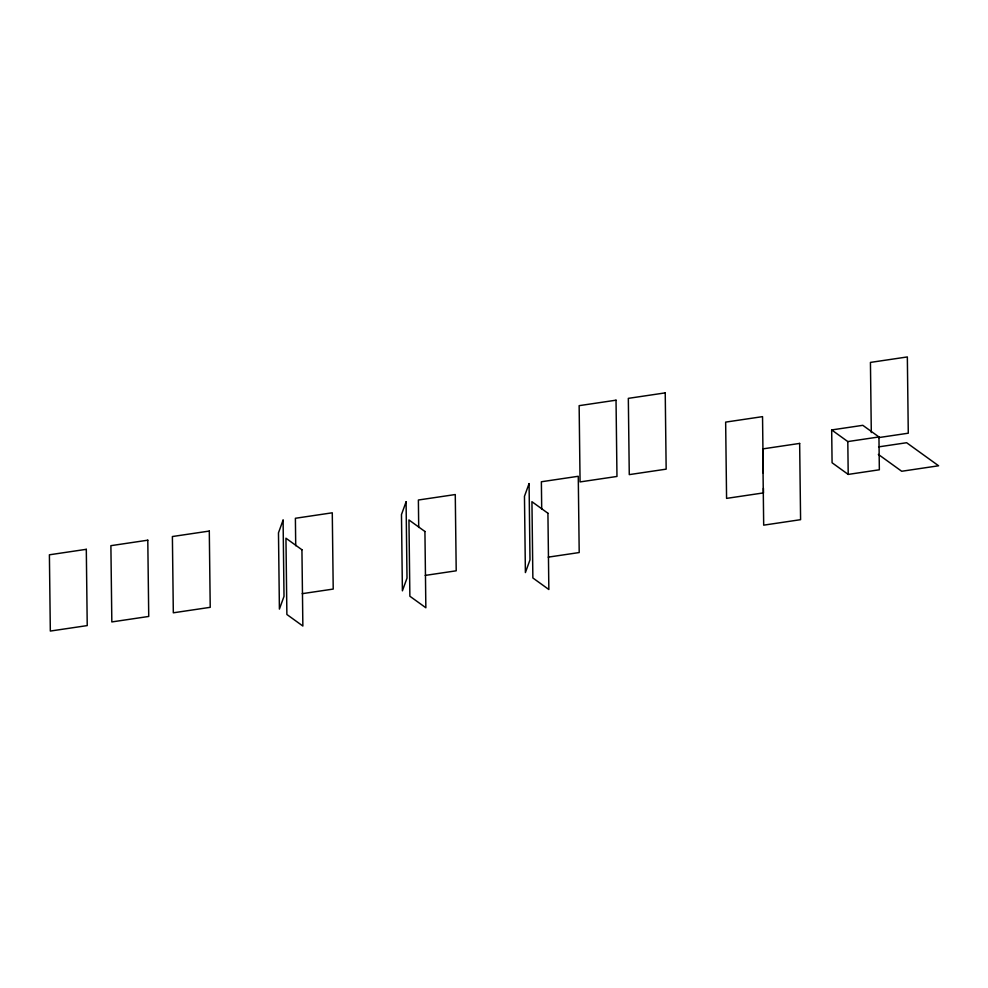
<?xml version="1.0" encoding="UTF-8"?>
<svg xmlns="http://www.w3.org/2000/svg" width="988" height="988" viewBox="0 0 988 988"><rect width="100%" height="100%" fill="white"/><g stroke="black" fill="none" stroke-linecap="round" stroke-linejoin="round"><path stroke-width="1.48" d="M831.674 429.941L862.808 425.322L878.95 436.955L879.345 469.782L848.21 474.413L832.081 462.767L831.674 429.941L847.803 441.574L878.95 436.955M878.752 437.585L908.281 433.201L907.342 356.94L870.44 362.411L871.305 432.583M878.591 446.885L906.626 442.723L938.6 465.78L901.698 471.264L878.344 454.406M302.217 593.665L333.215 589.07L332.277 512.797L295.387 518.28L295.721 545.734M425.211 575.411L456.209 570.805L455.27 494.543L418.381 500.014L418.714 527.481M548.204 557.146L579.203 552.551L578.264 476.278L541.375 481.761L541.708 509.215M847.803 441.574L848.21 474.413M763.23 473.067L762.538 416.64L725.649 422.111L726.575 498.384L763.477 492.901L763.415 488.331M283.087 520.108L278.48 532.828L279.406 609.102L284.013 596.369L283.087 520.108M406.08 501.842L401.474 514.575L402.4 590.836L407.007 578.116L406.08 501.842M529.074 483.589L524.467 496.309L525.394 572.583L530 559.85L529.074 483.589M616.03 400.189L579.141 405.66L580.067 481.922L616.969 476.451L616.03 400.189M665.233 392.878L628.331 398.362L629.27 474.623L666.159 469.152L665.233 392.878M86.302 549.316L49.4 554.799L50.326 631.06L87.228 625.589L86.302 549.316M147.792 540.189L110.891 545.672L111.829 621.934L148.731 616.45L147.792 540.189M209.295 531.062L172.394 536.533L173.32 612.807L210.222 607.324L209.295 531.062M799.65 443.414L762.761 448.898L763.687 525.159L800.589 519.676L799.65 443.414M547.92 513.241L531.939 501.706L532.865 577.968L548.846 589.503L547.92 513.241M424.926 531.495L408.946 519.96L409.872 596.233L425.853 607.756L424.926 531.495M301.933 549.76L285.952 538.225L286.878 614.487L302.859 626.022L301.933 549.76"/></g></svg>
